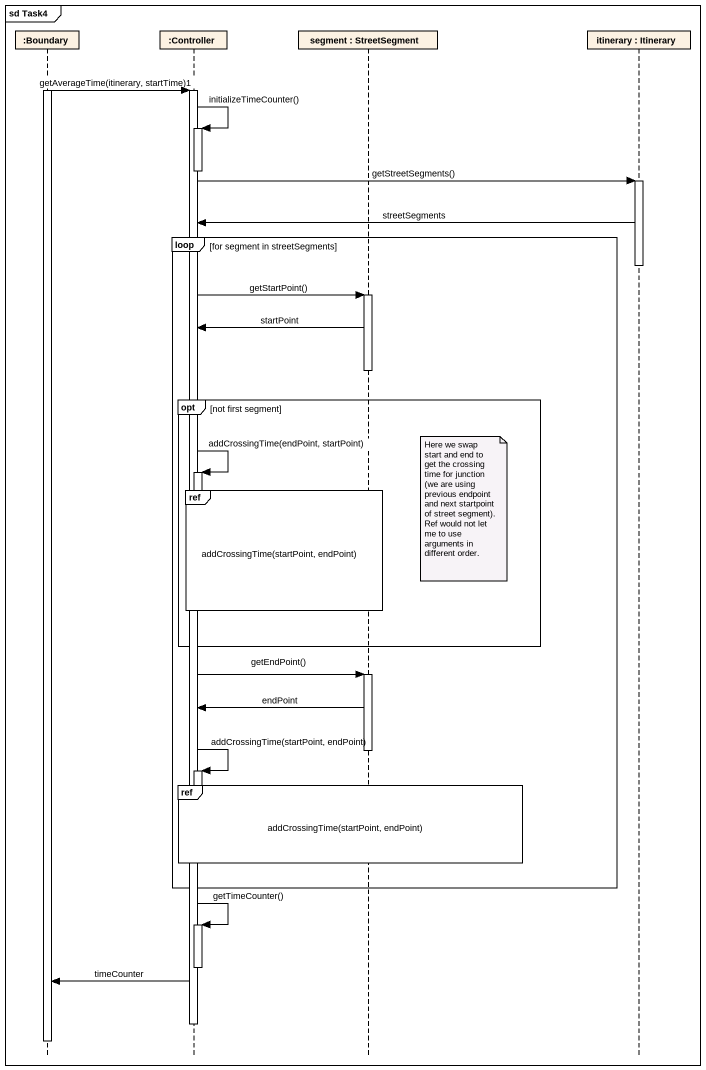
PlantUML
@startuml
mainframe sd Task4
hide footbox
participant ":Boundary" as Boundary_
participant ":Controller" as Controller
participant "segment : StreetSegment" as segment
participant "itinerary : Itinerary" as itinerary

activate Boundary_
Boundary_ -> Controller : getAverageTime(itinerary, startTime)1
activate Controller
Controller -> Controller : initializeTimeCounter()
activate Controller
deactivate Controller
Controller -> itinerary : getStreetSegments()
activate itinerary
itinerary -> Controller : streetSegments
loop for segment in streetSegments
  deactivate itinerary
  Controller -> segment : getStartPoint()
  activate segment
  segment -> Controller : startPoint
  deactivate segment
  opt not first segment
    Controller -> Controller : addCrossingTime(endPoint, startPoint)
    activate Controller
    ref over Controller, segment : addCrossingTime(startPoint, endPoint)
    note right of segment : Here we swap start and end to get the crossing time for junction (we are using previous endpoint and next startpoint of street segment). Ref would not let me to use arguments in different order.
    deactivate Controller
  end
  Controller -> segment : getEndPoint()
  activate segment
  segment -> Controller : endPoint
  deactivate segment
  Controller -> Controller : addCrossingTime(startPoint, endPoint)
  activate Controller
  ref over Controller, segment : addCrossingTime(startPoint, endPoint)
  deactivate Controller
end
Controller -> Controller : getTimeCounter()
activate Controller
deactivate Controller
Controller -> Boundary_ : timeCounter
deactivate Controller
deactivate Boundary_
@enduml
